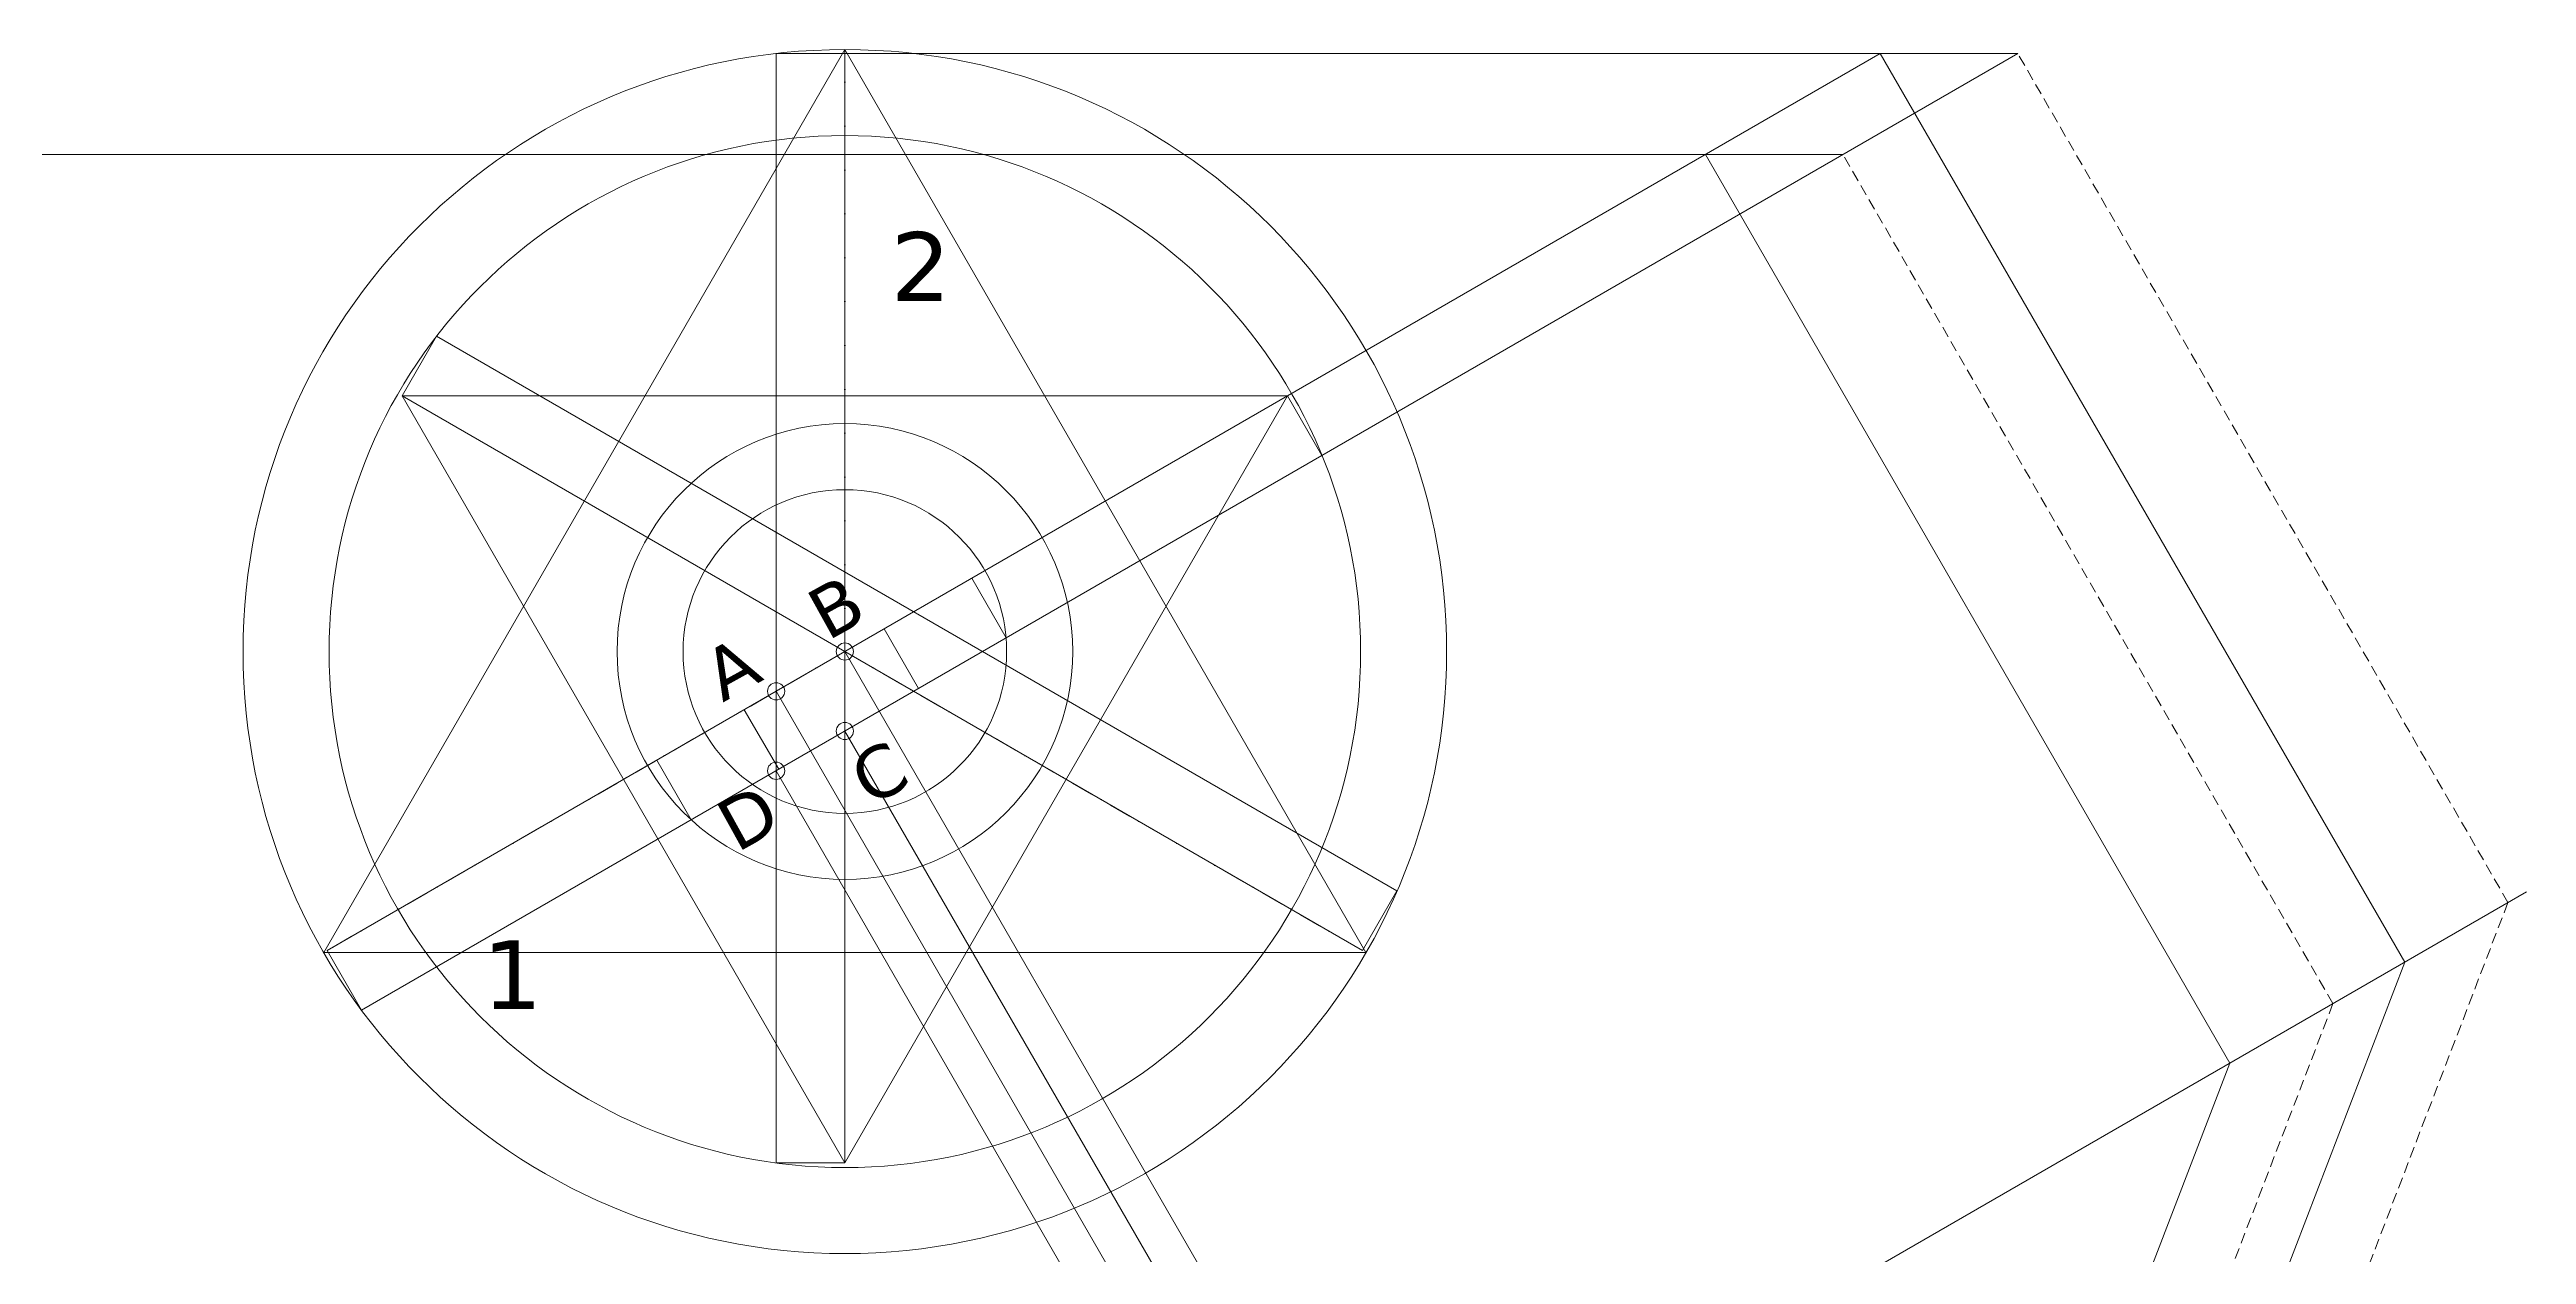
# Model space of a CAD drawing. Header units: millimetres. Extents: x -1504 to 1240, y -1525 to 1657.
# Drawn here: x -463 to 978, y -351 to 350 of the extents above; entities that cross this region are included whole.
import ezdxf

# ---------------------------------------------------------------- set-up
doc = ezdxf.new("R2010")
doc.units = ezdxf.units.MM
doc.linetypes.add('DASHDOT', pattern=[25.4, 12.7, -6.35, 0, -6.35])
doc.linetypes.add('HIDDEN', pattern=[9.525, 6.35, -3.175])
doc.layers.get('0').update_dxf_attribs({"lineweight": 0, "true_color": 0xffffff})
for name, color, linetype, lineweight, true_color in [('0_plan', 7, 'Continuous', 0, 0xffffff), ('coupe_alignement', 7, 'Continuous', 0, 0xffffff), ('mini', 7, 'Continuous', 0, 0xffffff), ('triangle', 7, 'Continuous', 0, 0xffffff)]:
    doc.layers.add(name, color=color, linetype=linetype, lineweight=lineweight, true_color=true_color)
doc.styles.add('textstyle13', font='')
doc.styles.add('textstyle14', font='')
doc.styles.add('textstyle18', font='')
doc.styles.add('textstyle19', font='')
doc.styles.add('textstyle20', font='')
doc.styles.add('textstyle21', font='')
doc.styles.get('textstyle13').set_extended_font_data('DejaVu Sans')
doc.styles.get('textstyle14').set_extended_font_data('DejaVu Sans')
doc.styles.get('textstyle18').set_extended_font_data('DejaVu Sans')
doc.styles.get('textstyle19').set_extended_font_data('DejaVu Sans')
doc.styles.get('textstyle20').set_extended_font_data('DejaVu Sans')
doc.styles.get('textstyle21').set_extended_font_data('DejaVu Sans')

msp = doc.modelspace()

# ---------------------------------------------------------------- linework, layer by layer
at = {"linetype": 'DASHDOT'}
for p, q in [((0, 350), (0, 0)), ((0, 0), (-303.1, -175)), ((0, 0), (301.1, -173.9))]:
    msp.add_line(p, q, dxfattribs=at)
at = {"color": 1, "true_color": 0xff0000}
msp.add_circle((0, 0), 350, dxfattribs=at)
at = {"color": 3, "true_color": 0x00ff00}
msp.add_circle((0, 0), 300, dxfattribs=at)
at = {"layer": '0_plan'}
for p, q in [((-40, 347.7), (-40, -297.3)), ((0, 347.7), (0, -297.3)), ((321.1, -139.2), (-237.5, 183.3)), ((-301.1, -173.9), (257.5, 148.7)), ((301.1, -173.9), (-257.5, 148.7)), ((-281.1, -208.5), (277.5, 114))]:
    msp.add_line(p, q, dxfattribs=at)
at = {"layer": '0_plan', "color": 1, "true_color": 0xff0000}
for p, q in [((-40, 347.7), (0, 347.7)), ((321.1, -139.2), (301.1, -173.9)), ((-281.1, -208.5), (-301.1, -173.9))]:
    msp.add_line(p, q, dxfattribs=at)
at = {"layer": '0_plan', "color": 3, "true_color": 0x00ff00}
for p, q in [((-237.5, 183.3), (-257.5, 148.7)), ((277.5, 114), (257.5, 148.7)), ((-40, -297.3), (0, -297.3))]:
    msp.add_line(p, q, dxfattribs=at)
at = {"layer": '0_plan'}
for centre in [(0, 0), (-40, -23.1), (0, -46.2), (-40, -69.3)]:
    msp.add_circle(centre, 5, dxfattribs=at)
at = {"layer": 'coupe_alignement', "color": 1, "true_color": 0xff0000}
for p, q in [((0, 347.7), (682.2, 347.7)), ((562.5, -379.6), (978.1, -139.7))]:
    msp.add_line(p, q, dxfattribs=at)
at = {"layer": 'coupe_alignement'}
for p, q in [((257.5, 148.7), (602.2, 347.7)), ((277.5, 114), (682.2, 347.7)), ((907.3, -180.6), (602.2, 347.7)), ((-554.3, 289), (580.5, 289)), ((805.5, -239.3), (500.5, 289)), ((780, -1351), (0, 0)), ((740, -1374.1), (-40, -23.1)), ((760, -1362.6), (0, -46.2)), ((720, -1385.7), (-40, -69.3)), ((907.3, -180.6), (586.7, -1016.2)), ((805.5, -239.3), (539.1, -933.8))]:
    msp.add_line(p, q, dxfattribs=at)
at = {"layer": 'coupe_alignement', "linetype": 'HIDDEN'}
for p, q in [((967.3, -145.9), (682.2, 347.7)), ((865.5, -204.7), (580.5, 289)), ((967.3, -145.9), (582.9, -1148.1)), ((865.5, -204.7), (535.2, -1065.6))]:
    msp.add_line(p, q, dxfattribs=at)
at = {"layer": 'mini', "color": 3, "true_color": 0x00ff00}
for p, q in [((93.8, 8), (73.8, 42.6)), ((42.9, -21.4), (22.9, 13.2))]:
    msp.add_line(p, q, dxfattribs=at)
at = {"layer": 'mini', "color": 1, "true_color": 0xff0000}
for p, q in [((-38.5, -68.4), (-58.5, -33.8)), ((-89.4, -97.8), (-109.4, -63.1))]:
    msp.add_line(p, q, dxfattribs=at)
msp.add_circle((0, 0), 132.5, dxfattribs=at)
at = {"layer": 'mini', "color": 3, "true_color": 0x00ff00}
msp.add_circle((0, 0), 94.1, dxfattribs=at)
at = {"layer": 'triangle', "color": 1, "true_color": 0xff0000}
for p, q in [((0, 350), (-303.1, -175)), ((303.1, -175), (0, 350)), ((-303.1, -175), (303.1, -175))]:
    msp.add_line(p, q, dxfattribs=at)
at = {"layer": 'triangle', "color": 3, "true_color": 0x00ff00}
for p, q in [((-257.5, 148.7), (257.5, 148.7)), ((0, -297.3), (-257.5, 148.7)), ((257.5, 148.7), (0, -297.3))]:
    msp.add_line(p, q, dxfattribs=at)

# ---------------------------------------------------------------- texts
at = {"layer": '0_plan', "char_height": 4, "attachment_point": 1}
for s, insert, style in [('\\H40;2', (26.7, 243.9), 'textstyle13'), ('\\H40;1', (-210.8, -167.9), 'textstyle14')]:
    msp.add_mtext(s, dxfattribs=dict(at, insert=insert, style=style))
at = {"layer": '0_plan', "char_height": 4, "attachment_point": 1, "rotation": 29}
for s, insert, style in [('\\H30;B', (-24.8, 32.1), 'textstyle21'), ('\\H30;A', (-85.6, -3.5), 'textstyle18'), ('\\H30;C', (0, -64.3), 'textstyle20'), ('\\H30;D', (-77.5, -91), 'textstyle19')]:
    msp.add_mtext(s, dxfattribs=dict(at, insert=insert, style=style))

doc.saveas('drawing.dxf')
